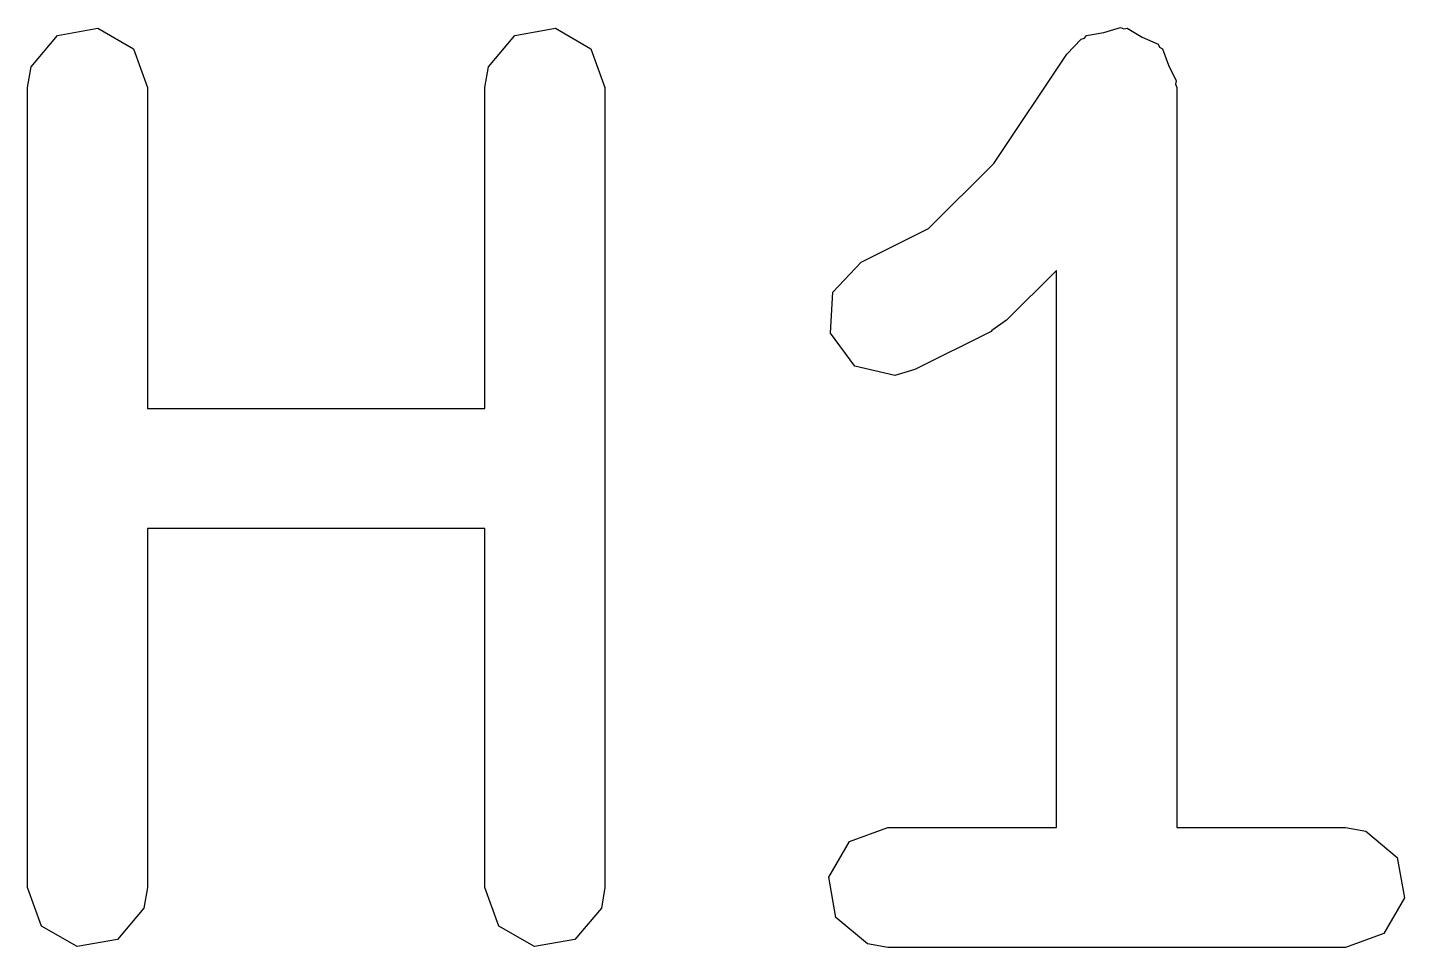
# Model space of a CAD drawing. Extents: x 6.89 to 9.46, y -6.24 to -0.74.
# Drawn here: x 6.8883 to 6.956, y -0.9441 to -0.8988 of the extents above; entities that cross this region are included whole.
import ezdxf

# ---------------------------------------------------------------- set-up
doc = ezdxf.new("R2010")
doc.units = 0
doc.header["$MEASUREMENT"] = 0
doc.layers.add('BLACK', color=7, linetype='CONTINUOUS')

msp = doc.modelspace()

# ---------------------------------------------------------------- linework, layer by layer
at = {"layer": 'BLACK', "linetype": 'CONTINUOUS'}
for p, q in [((6.888489, -0.900755), (6.889787, -0.899207)), ((6.889787, -0.899207), (6.891776, -0.898857)), ((6.891776, -0.898857), (6.893526, -0.899867)), ((6.910986, -0.900755), (6.912284, -0.899207)), ((6.912284, -0.899207), (6.914274, -0.898857)), ((6.914274, -0.898857), (6.916023, -0.899867)), ((6.939425, -0.900127), (6.940134, -0.899385)), ((6.940134, -0.899385), (6.940297, -0.899337)), ((6.940297, -0.899337), (6.940406, -0.899207)), ((6.940406, -0.899207), (6.94125, -0.899059)), ((6.94125, -0.899059), (6.942072, -0.898818)), ((6.942072, -0.898818), (6.942228, -0.898886)), ((6.942228, -0.898886), (6.942395, -0.898857)), ((6.942395, -0.898857), (6.943137, -0.899285)), ((6.943137, -0.899285), (6.943922, -0.899629)), ((6.893526, -0.899867), (6.894216, -0.901765)), ((6.916023, -0.899867), (6.916714, -0.901765)), ((6.943922, -0.899629), (6.943997, -0.899782)), ((6.943997, -0.899782), (6.944144, -0.899867)), ((6.944144, -0.899867), (6.944437, -0.900672)), ((6.888311, -0.901765), (6.888489, -0.900755)), ((6.910808, -0.901765), (6.910986, -0.900755)), ((6.935838, -0.905508), (6.939425, -0.900127)), ((6.944437, -0.900672), (6.944817, -0.90144)), ((6.944817, -0.90144), (6.944777, -0.901605)), ((6.888311, -0.941135), (6.888311, -0.901765)), ((6.894216, -0.901765), (6.894216, -0.917559)), ((6.910808, -0.917559), (6.910808, -0.901765)), ((6.916714, -0.901765), (6.916714, -0.941135)), ((6.944777, -0.901605), (6.944835, -0.901765)), ((6.944835, -0.901765), (6.944835, -0.938182)), ((6.932634, -0.908712), (6.935838, -0.905508)), ((6.929313, -0.910372), (6.932634, -0.908712)), ((6.927924, -0.911839), (6.929313, -0.910372)), ((6.938929, -0.910768), (6.936471, -0.913226)), ((6.938929, -0.938182), (6.938929, -0.910768)), ((6.927803, -0.913855), (6.927924, -0.911839)), ((6.936471, -0.913226), (6.935748, -0.913733)), ((6.929007, -0.915477), (6.927803, -0.913855)), ((6.935704, -0.913779), (6.931954, -0.915654)), ((6.935748, -0.913733), (6.935704, -0.913779)), ((6.930971, -0.915946), (6.929007, -0.915477)), ((6.931954, -0.915654), (6.930971, -0.915946)), ((6.894216, -0.917559), (6.910808, -0.917559)), ((6.910808, -0.923465), (6.894216, -0.923465)), ((6.894216, -0.923465), (6.894216, -0.941135)), ((6.910808, -0.941135), (6.910808, -0.923465)), ((6.928736, -0.938873), (6.930634, -0.938182)), ((6.930634, -0.938182), (6.938929, -0.938182)), ((6.944835, -0.938182), (6.953131, -0.938182)), ((6.953131, -0.938182), (6.954141, -0.93836)), ((6.954141, -0.93836), (6.955688, -0.939658)), ((6.927726, -0.940622), (6.928736, -0.938873)), ((6.955688, -0.939658), (6.956039, -0.941647)), ((6.928076, -0.942611), (6.927726, -0.940622)), ((6.889002, -0.943033), (6.888311, -0.941135)), ((6.894216, -0.941135), (6.894038, -0.942145)), ((6.911499, -0.943033), (6.910808, -0.941135)), ((6.916714, -0.941135), (6.916535, -0.942145)), ((6.956039, -0.941647), (6.955029, -0.943397)), ((6.894038, -0.942145), (6.89274, -0.943692)), ((6.916535, -0.942145), (6.915237, -0.943692)), ((6.929624, -0.943909), (6.928076, -0.942611)), ((6.890751, -0.944043), (6.889002, -0.943033)), ((6.913248, -0.944043), (6.911499, -0.943033)), ((6.955029, -0.943397), (6.953131, -0.944087)), ((6.89274, -0.943692), (6.890751, -0.944043)), ((6.915237, -0.943692), (6.913248, -0.944043)), ((6.930634, -0.944087), (6.929624, -0.943909)), ((6.953131, -0.944087), (6.930634, -0.944087))]:
    msp.add_line(p, q, dxfattribs=at)

doc.saveas('drawing.dxf')
